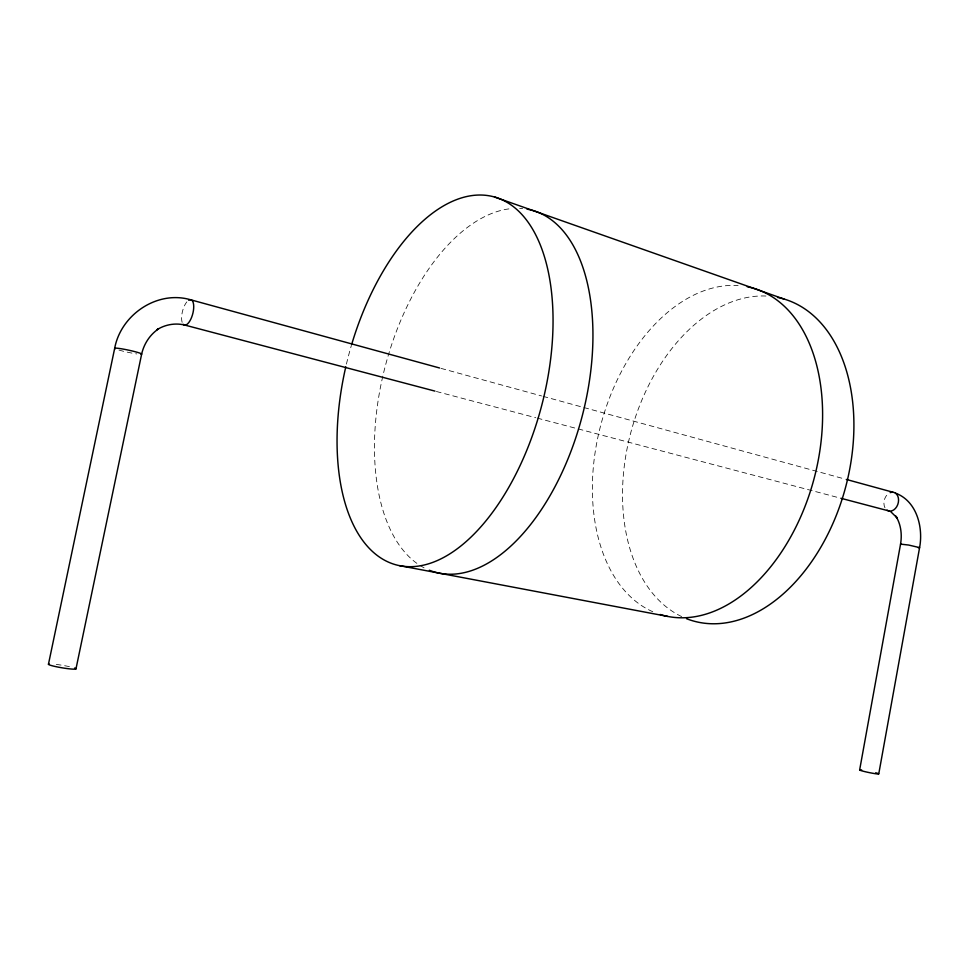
<?xml version="1.0" encoding="UTF-8"?>
<svg xmlns="http://www.w3.org/2000/svg" width="969" height="969" viewBox="0 0 969 969"><rect width="100%" height="100%" fill="white"/><g stroke="black" fill="none" stroke-linecap="round" stroke-linejoin="round"><path stroke-width="0.73" stroke-dasharray="4.84 3.63" d="M436.389 391.488L535.784 417.724M537.25 418.111L841.262 498.369M441.016 368.377L541.598 395.946M543.064 396.345L582.417 407.125M583.883 407.525L844.823 479.025M652.791 611.73A169.672 109.957 -74.7 0 1 600.683 425.391A169.672 109.957 -74.7 0 1 738.124 285.552M681.667 616.587A167.249 110.805 -74.6 0 1 630.831 432.465A167.249 110.805 -74.6 0 1 767.024 296.078M346.417 364.102A190.396 99.746 -75.2 0 1 351.408 345.376M424.059 567.798A187.344 101.575 -75.2 0 1 383.639 372.653A187.344 101.575 -75.2 0 1 510.796 208.662M519.699 208.359A187.344 101.575 -75.2 0 1 522.63 208.553M884.988 507.817A9.629 7.098 -74.1 0 1 888.767 493.378M182.16 322.35A13.069 5.281 -75.6 0 1 186.86 301.88M136.786 353.927A13.796 1.114 12.1 0 1 135.696 353.758M131.954 353.104A13.796 1.114 12.1 0 1 118.812 350.027M56.275 664.419A13.954 1.26 9.5 0 1 72.36 667.375"/><path stroke-width="1.45" d="M859.636 769.992L900.552 544.13C902.151 534.634 901.037 524.399 895.841 516.138L897.137 517.918L890.79 511.741M878.762 773.868L919.593 547.618C923.445 527.221 916.722 500.9 895.441 493.124M75.982 668.852L141.644 354.121C143.909 343.947 149.88 334.705 158.553 328.854L157.051 329.666C165.311 324.482 175.51 322.713 184.994 325.124L434.936 391.101M48.45 664.249L114.681 348.307C120.834 314.84 156.954 290.131 190.275 299.675L439.551 367.978M918.103 547.63L919.593 547.618L908.631 545.038L900.552 544.13L901.134 544.469M399.579 565.642L667.714 616.417M841.262 498.369L889.506 511.099M846.276 479.425L892.933 492.216M494.505 196.973L783.969 299.021M747.244 286.751A169.672 109.957 -74.7 0 1 814.033 478.795A169.672 109.957 -74.7 0 1 660.107 614.479M777.538 297.422A167.249 110.805 -74.6 0 1 844.532 491.138A167.249 110.805 -74.6 0 1 686.5 618.682M351.795 344.043A190.396 99.746 -75.2 0 1 536.56 236.521A190.396 99.746 -75.2 0 1 453.419 551.506A190.396 99.746 -75.2 0 1 345.8 366.791M526.979 209.134A187.344 101.575 -75.2 0 1 581.448 418.923A187.344 101.575 -75.2 0 1 429.34 570.232M875.697 772.777A9.763 0.654 11.6 0 1 876.4 773.843A9.763 0.654 11.6 0 1 863.088 771.191A9.763 0.654 11.6 0 1 861.671 769.98M890.196 492.627A9.629 7.098 -74.1 0 1 898.36 502.366A9.629 7.098 -74.1 0 1 887.01 510.154M188.664 300.233A13.069 5.281 -75.6 0 1 192.988 312.854A13.069 5.281 -75.6 0 1 183.177 324.264M115.25 348.779A13.796 1.114 12.1 0 1 128.308 350.1A13.796 1.114 12.1 0 1 141.002 354.303M74.565 668.041A13.954 1.26 9.5 0 1 63.094 667.98A13.954 1.26 9.5 0 1 49.189 663.983"/></g></svg>
